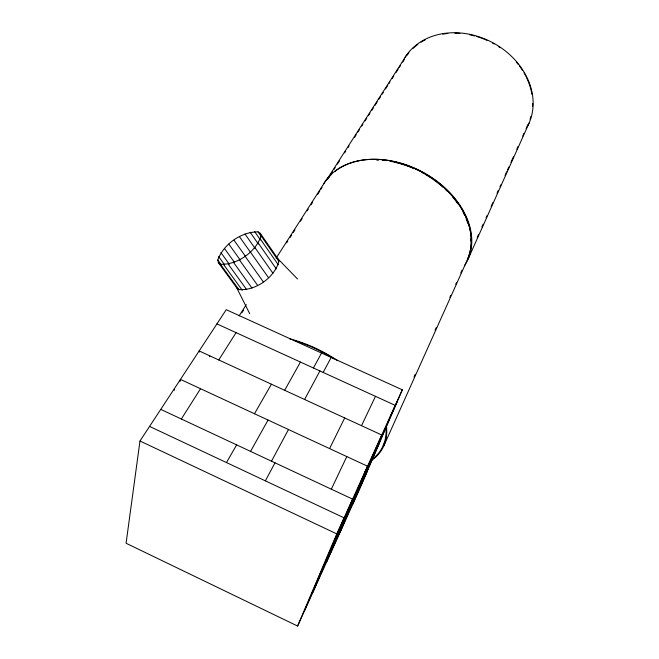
<?xml version="1.0" encoding="UTF-8"?>
<svg xmlns="http://www.w3.org/2000/svg" width="659" height="659" viewBox="0 0 659 659"><rect width="100%" height="100%" fill="white"/><g stroke="black" fill="none" stroke-linecap="round" stroke-linejoin="round"><path stroke-width="0.99" d="M139.98 441.003L126.083 543.255L297.604 626.05L359.542 489.266L402.311 389.815L226.251 309.697L139.98 441.003L336.782 533.881L297.604 626.05M236.705 287.81L238.813 289.565C255.577 290.981 274.474 277.637 278.872 261.409L277.966 258.822L260.272 233.344L258.048 231.877C241.293 231.696 223.442 244.25 217.791 260L218.384 262.628L236.705 287.81L249.703 313.692M174.289 390.334L174.404 389.658M180.105 381.413L180.451 379.395L367.565 466.218L346.066 516.483L359.896 485.988M199.413 352.038L199.545 351.354M218.384 262.628L220.419 264.275C237.322 265.009 255.947 251.927 261.096 235.823L260.272 233.344M209.669 356.758L209.809 356.082M304.409 611.017L344.072 517.842L149.568 426.414M312.382 593.413L352.59 499.127L160.755 409.371M326.477 562.292L367.557 466.21M339.92 532.596L381.759 435.006L199.15 350.934M352.771 504.217L395.235 405.367L216.918 323.89M383.217 445.566L384.057 443.688M413.992 377.105L415.252 374.287M435.072 330.208L436.332 327.399M449.825 297.382L450.674 295.512M455.731 284.26L456.572 282.382M460.789 272.999L462.05 270.19M477.248 237.331L478.508 234.522M481.877 227.017L483.138 224.208M486.087 217.643L486.927 215.765M491.136 206.391L492.825 202.642M497.034 193.268L498.295 190.459M499.983 186.703L500.824 184.833M505.033 175.459L506.722 171.702M507.562 169.833L508.822 167.015M510.931 162.328L513.452 156.702M516.821 149.206L518.089 146.389M522.719 136.083L523.979 133.266M526.088 128.579L527.768 124.831M383.826 445.846L467.626 259.16A81.296 58.42 28.4 0 0 421.183 171.595A81.296 58.42 28.4 0 0 323.8 183.68M468.079 259.119L529.062 123.142M335.209 539.878L349.83 507.661M363.735 477.025L376.981 447.856M372.697 457.832L379.625 442.56M319.014 576.716L341.65 526.805M355.407 496.474L368.513 467.56M311.526 594.311L319.607 576.477M360.457 486.326L367.294 471.243M330.464 552.959L343.998 523.089M336.782 533.881L402.311 389.815M362.541 477.964L376.66 446.909M390.499 416.397L397.542 400.903M335.25 538.568L343.66 520.058M331.312 489.167L346.807 456.588M361.519 425.689L375.473 396.339M329.591 448.598L344.706 417.946M265.379 480.856L274.992 462.816M323.165 372.434L331.164 357.442M271.5 461.185L288.485 429.52M304.606 399.486L319.92 370.951M313.42 367.977L321.534 353.059M250.552 451.382L268.056 420.038M284.663 390.309L300.446 362.055M226.482 462.569L236.63 444.866M254.473 413.745L271.409 384.205M181.34 419L200.534 388.711M218.763 359.962L236.07 332.638M406.669 54.977L326.452 180.204A81.312 58.445 28.3 0 1 330.884 175.022M241.853 312.803L243.509 310.208M286.665 242.809L287.777 241.079M289.985 237.619L291.649 235.024M293.304 232.438L294.968 229.843M300.496 221.202L302.16 218.607M307.135 210.831L308.247 209.101M311.015 204.784L312.671 202.189M317.654 194.413L319.862 190.953M320.974 189.224L322.078 187.494M327.474 179.66L329.129 177.073M330.785 174.478L332.449 171.884M334.105 169.297L335.209 167.567M337.424 164.107L339.632 160.656M344.608 152.88L345.711 151.15M347.927 147.698L349.031 145.968M354.558 137.327L356.214 134.733M357.87 132.146L359.534 129.551M361.742 126.1L362.845 124.37M365.061 120.91L366.717 118.323M368.373 115.729L370.037 113.142M371.692 110.547L373.348 107.952M375.012 105.366L377.22 101.906M378.876 99.311L380.54 96.725M382.195 94.13L383.299 92.4M385.515 88.949L387.723 85.489M388.826 83.767L389.93 82.037M392.146 78.578L393.802 75.991M396.018 72.531L398.225 69.08M399.329 67.35L400.433 65.62M402.649 62.168L404.305 59.574M239.102 315.9L246.301 304.672M276.203 258.015L326.04 180.261M277.966 258.822L297.481 278.971M217.791 260L221.325 264.852M220.419 264.275L238.813 289.565M218.664 256.59L224.711 264.926M223.78 264.811L242.215 290.215M220.93 252.636L229.332 264.267M228.253 264.185L246.705 289.705M233.533 262.43L251.96 288.049M224.398 248.394L234.546 262.504M228.854 244.151L240.131 259.918M239.242 259.654L257.62 285.355M233.994 240.181L245.214 255.964M244.967 256.063L263.279 281.821M250.305 251.911L268.51 277.694M239.489 236.729L250.659 252.545M254.852 247.504L272.958 273.279M244.983 234.027L254.959 248.221M258.312 243.155L276.302 268.888M250.123 232.24L258.328 243.978M261.096 235.823L278.872 261.409M258.048 231.877L261.458 236.787M260.437 239.168L278.312 264.844M254.58 231.507L260.445 239.925M334.615 171.678A81.312 58.445 28.3 0 1 435.121 179.858A81.312 58.445 28.3 0 1 464.653 265.396M376.347 159.766A80.752 58.041 28.3 0 1 378.282 159.832M383.192 160.186A80.752 58.041 28.3 0 1 385.169 160.409M390.136 161.15A80.752 58.041 28.3 0 1 392.121 161.513M394.049 161.916A80.752 58.041 28.3 0 1 398.81 163.061M400.721 163.589A80.752 58.041 28.3 0 1 467.56 258.896M404.997 57.473A70.307 57.473 28 0 1 493.937 43.337A70.307 57.473 28 0 1 527.76 125.853M407.073 55.257A69.821 57.078 28 0 1 408.893 52.868M413.069 48.387A69.821 57.078 28 0 1 417.822 44.408M421.076 42.192A69.821 57.078 28 0 1 425.467 39.721M442.733 34.144A69.821 57.078 28 0 1 447.84 33.485M454.817 33.197A69.821 57.078 28 0 1 459.891 33.403M469.883 34.812A69.821 57.078 28 0 1 474.711 35.965M476.638 36.509A69.821 57.078 28 0 1 484.2 39.153M485.115 39.532A69.821 57.078 28 0 1 486.952 40.323M492.388 42.983A69.821 57.078 28 0 1 494.159 43.955M498.484 46.575A69.821 57.078 28 0 1 500.156 47.679M516.392 62.177A69.821 57.078 28 0 1 518.328 64.541M519.564 66.155A69.821 57.078 28 0 1 522.439 70.307M524.004 72.861A69.821 57.078 28 0 1 525.882 76.287M526.335 77.202A69.821 57.078 28 0 1 531.352 91.362M531.549 92.309A69.821 57.078 28 0 1 531.92 94.311M532.678 103.356A69.821 57.078 28 0 1 532.587 106.313M530.956 116.313A69.821 57.078 28 0 1 530.067 119.221M386.438 426.126A96.387 56.221 28.6 0 1 372.088 460.081M289.598 338.792A96.387 56.221 28.6 0 1 337.639 360.662M385.976 427.848A95.72 55.834 28.6 0 1 372.343 459.134M295.265 340.876A95.72 55.834 28.6 0 1 333.932 358.776M376.866 159.857A80.736 58.017 28.4 0 1 378.81 159.948M382.747 160.252A80.736 58.017 28.4 0 1 384.724 160.475M390.68 161.389A80.736 58.017 28.4 0 1 392.657 161.776M393.604 161.974A80.736 58.017 28.4 0 1 413.465 168.399M422.551 172.839A80.736 58.017 28.4 0 1 424.338 173.828M426.093 174.849A80.736 58.017 28.4 0 1 431.225 178.087M432.881 179.215A80.736 58.017 28.4 0 1 443.07 187.255M445.253 189.257A80.736 58.017 28.4 0 1 447.354 191.299M452.857 197.288A80.736 58.017 28.4 0 1 457.898 203.845M463.137 212.396A80.736 58.017 28.4 0 1 464.504 215.114M466.127 218.763A80.736 58.017 28.4 0 1 467.824 223.335M470.732 238.953A80.736 58.017 28.4 0 1 470.773 240.897"/></g></svg>
